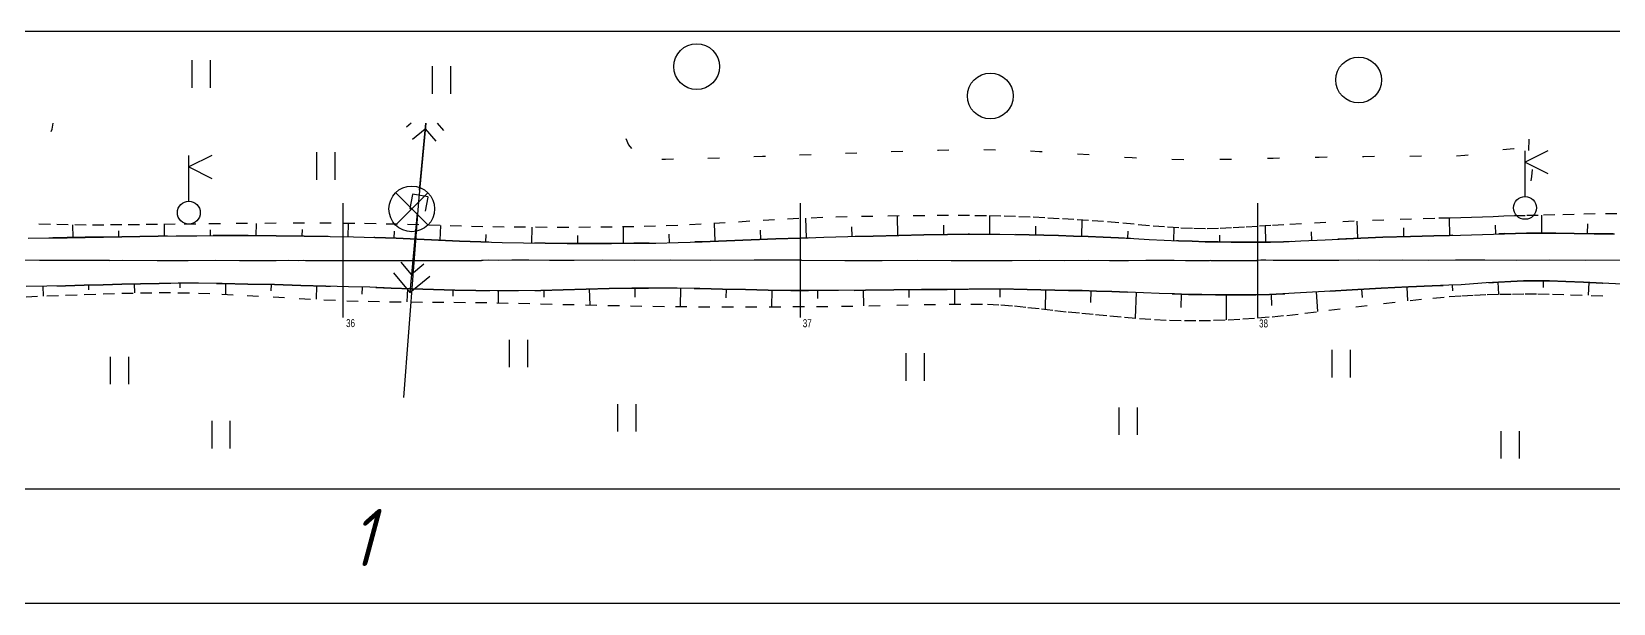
# Model space of a CAD drawing. Extents: x 2172 to 5772, y -842 to -248.
# Drawn here: x 2973.6 to 3042.8, y -637.5 to -612.5 of the extents above; entities that cross this region are included whole.
import ezdxf

# ---------------------------------------------------------------- set-up
doc = ezdxf.new("R2010")
doc.units = 0
doc.header["$MEASUREMENT"] = 0
for name, pattern in [('CONTI', [0]), ('STROT', [1.7, 0.5, -1.2]), ('TP0', [0])]:
    doc.linetypes.add(name, pattern=pattern)
doc.layers.get('0').update_dxf_attribs({"linetype": 'CONTINUOUS'})
for name, color, linetype in [('DEFAULT', 7, 'CONTI'), ('OTKOSDEFAULT', 32, 'CONTI'), ('SIT_LDEFAULT', 7, 'CONTI'), ('USLZNDEFAULT', 7, 'CONTI')]:
    doc.layers.add(name, color=color, linetype=linetype)
doc.styles.add('SHRFT', font='TXT', dxfattribs={"width": 8.75})
doc.styles.add('ГОСТ', font='gost.TTF', dxfattribs={"oblique": 15, "height": 1})

# ---------------------------------------------------------------- blocks, each defined once
blk = doc.blocks.new('BL_4017')
at = {"color": 0}
for p, q in [((0, 2.5), (0, 12.5)), ((5, 12.5), (0, 10)), ((0, 10), (5, 7.5))]:
    blk.add_line(p, q, dxfattribs=at)
blk.add_circle((0, 0), 2.5, dxfattribs=at)
blk = doc.blocks.new('BL_7')
at = {"color": 0}
for p, q in [((-3.5, 3.5), (3.5, -3.5)), ((-3.5, -3.5), (3.5, 3.5))]:
    blk.add_line(p, q, dxfattribs=at)
blk.add_circle((0, 0), 5, dxfattribs=at)
blk = doc.blocks.new('BL_2011')
at = {"color": 0}
for p, q in [((0, 0), (0, 6)), ((4, 0), (4, 6))]:
    blk.add_line(p, q, dxfattribs=at)
blk = doc.blocks.new('BL_2004')
at = {"color": 0}
blk.add_circle((0, 0), 5, dxfattribs=at)

msp = doc.modelspace()

# ---------------------------------------------------------------- linework, layer by layer
at = {"linetype": 'TP0'}
for p, q in [((3107.228, -612.478), (2267.228, -612.478)), ((3107.228, -632.478), (2267.228, -632.478))]:
    msp.add_line(p, q, dxfattribs=at)
at = {"layer": 'DEFAULT', "color": 12, "linetype": 'CONTI'}
for p, q in [((2987.229, -624.978), (2987.227, -619.978)), ((3007.228, -624.977), (3007.228, -619.979)), ((3027.228, -624.979), (3027.228, -619.978)), ((2977.005, -622.478), (2977.574, -622.477)), ((2985.573, -622.478), (2987.498, -622.478)), ((2987.498, -622.478), (2989.422, -622.478)), ((2989.422, -622.478), (2991.346, -622.478)), ((2991.346, -622.478), (2993.271, -622.478)), ((3007.27, -622.477), (3009.166, -622.478)), ((3025.166, -622.478), (3025.67, -622.478)), ((3025.67, -622.478), (3026.175, -622.478)), ((3026.175, -622.478), (3026.68, -622.478)), ((3026.68, -622.478), (3027.185, -622.478))]:
    msp.add_line(p, q, dxfattribs=at)
for points in [[(2973.944, -622.478, 0), (2973.085, -622.477, 0)], [(2974.883, -622.478, 0), (2973.944, -622.478, 0)], [(2975.902, -622.479, 0), (2974.883, -622.478, 0)], [(2977.005, -622.478, 0), (2975.902, -622.479, 0)], [(2977.574, -622.477, 0), (2979.094, -622.479, 0)], [(2979.094, -622.479, 0), (2980.453, -622.478, 0)], [(2980.453, -622.478, 0), (2981.654, -622.477, 0)], [(2981.654, -622.477, 0), (2982.693, -622.478, 0)], [(2982.693, -622.478, 0), (2983.573, -622.478, 0)], [(2983.573, -622.478, 0), (2984.294, -622.478, 0)], [(2984.294, -622.478, 0), (2984.853, -622.477, 0)], [(2984.853, -622.477, 0), (2985.253, -622.479, 0)], [(2985.253, -622.479, 0), (2985.494, -622.477, 0)], [(2985.494, -622.477, 0), (2985.574, -622.478, 0)], [(2993.353, -622.478, 0), (2993.272, -622.478, 0)], [(2993.602, -622.477, 0), (2993.353, -622.478, 0)], [(2994.017, -622.478, 0), (2993.602, -622.477, 0)], [(2994.596, -622.477, 0), (2994.017, -622.478, 0)], [(2995.342, -622.477, 0), (2994.596, -622.477, 0)], [(2996.253, -622.479, 0), (2995.342, -622.477, 0)], [(2997.331, -622.478, 0), (2996.253, -622.479, 0)], [(2998.572, -622.477, 0), (2997.331, -622.478, 0)], [(2999.982, -622.478, 0), (2998.572, -622.477, 0)], [(3001.555, -622.477, 0), (2999.982, -622.478, 0)], [(3003.294, -622.478, 0), (3001.555, -622.477, 0)], [(3005.199, -622.477, 0), (3003.294, -622.478, 0)], [(3007.27, -622.477, 0), (3005.199, -622.477, 0)], [(3009.166, -622.478, 0), (3010.805, -622.478, 0)], [(3010.805, -622.478, 0), (3012.357, -622.477, 0)], [(3012.357, -622.477, 0), (3013.82, -622.478, 0)], [(3013.82, -622.478, 0), (3015.193, -622.479, 0)], [(3015.193, -622.479, 0), (3016.479, -622.478, 0)], [(3016.479, -622.478, 0), (3017.676, -622.477, 0)], [(3017.676, -622.477, 0), (3018.784, -622.478, 0)], [(3018.784, -622.478, 0), (3019.802, -622.477, 0)], [(3019.802, -622.477, 0), (3020.734, -622.478, 0)], [(3020.734, -622.478, 0), (3021.576, -622.478, 0)], [(3021.576, -622.478, 0), (3022.329, -622.477, 0)], [(3022.329, -622.477, 0), (3022.994, -622.477, 0)], [(3022.994, -622.477, 0), (3023.571, -622.477, 0)], [(3023.571, -622.477, 0), (3024.059, -622.478, 0)], [(3024.059, -622.478, 0), (3024.456, -622.479, 0)], [(3024.456, -622.479, 0), (3024.767, -622.478, 0)], [(3024.767, -622.478, 0), (3024.988, -622.479, 0)], [(3024.988, -622.479, 0), (3025.121, -622.478, 0)], [(3025.121, -622.478, 0), (3025.166, -622.477, 0)], [(3027.23, -622.478, 0), (3027.184, -622.478, 0)], [(3027.362, -622.477, 0), (3027.23, -622.478, 0)], [(3027.585, -622.477, 0), (3027.362, -622.477, 0)], [(3027.894, -622.478, 0), (3027.585, -622.477, 0)], [(3028.293, -622.479, 0), (3027.894, -622.478, 0)], [(3028.78, -622.478, 0), (3028.293, -622.479, 0)], [(3029.357, -622.479, 0), (3028.78, -622.478, 0)], [(3030.022, -622.478, 0), (3029.357, -622.479, 0)], [(3030.775, -622.479, 0), (3030.022, -622.478, 0)], [(3031.616, -622.477, 0), (3030.775, -622.479, 0)], [(3032.548, -622.478, 0), (3031.616, -622.477, 0)], [(3033.567, -622.477, 0), (3032.548, -622.478, 0)], [(3034.676, -622.479, 0), (3033.567, -622.477, 0)], [(3035.873, -622.477, 0), (3034.676, -622.479, 0)], [(3037.158, -622.477, 0), (3035.873, -622.477, 0)], [(3038.532, -622.478, 0), (3037.158, -622.477, 0)], [(3039.994, -622.477, 0), (3038.532, -622.478, 0)], [(3041.545, -622.478, 0), (3039.994, -622.477, 0)], [(3043.186, -622.477, 0), (3041.545, -622.478, 0)]]:
    msp.add_polyline3d(points, dxfattribs=at)
at = {"layer": 'OTKOSDEFAULT', "color": 32, "linetype": 'STROT'}
for p, q in [((3040.221, -620.493, 42.588), (3039.492, -620.512, 42.598)), ((3041.066, -620.471, 42.576), (3040.221, -620.493, 42.588)), ((3041.984, -620.451, 42.564), (3041.066, -620.471, 42.576)), ((3042.933, -620.438, 42.551), (3041.984, -620.451, 42.564)), ((2974.423, -620.91, 43.287), (2973.522, -620.88, 43.278)), ((2975.204, -620.926, 43.276), (2974.423, -620.91, 43.287)), ((2975.984, -620.933, 43.265), (2975.204, -620.926, 43.276)), ((2976.765, -620.933, 43.255), (2975.984, -620.933, 43.265)), ((2977.544, -620.929, 43.244), (2976.765, -620.933, 43.255)), ((2978.323, -620.921, 43.233), (2977.544, -620.929, 43.244)), ((2979.104, -620.912, 43.223), (2978.323, -620.921, 43.233)), ((2979.883, -620.903, 43.212), (2979.104, -620.912, 43.223)), ((2980.776, -620.894, 43.208), (2979.883, -620.903, 43.212)), ((2981.854, -620.881, 43.202), (2980.776, -620.894, 43.208)), ((2983.047, -620.867, 43.197), (2981.854, -620.881, 43.202)), ((2984.298, -620.857, 43.19), (2983.047, -620.867, 43.197)), ((2985.54, -620.855, 43.184), (2984.298, -620.857, 43.19)), ((2986.707, -620.858, 43.179), (2985.54, -620.855, 43.184)), ((2987.732, -620.865, 43.174), (2986.707, -620.858, 43.179)), ((2988.665, -620.88, 43.163), (2987.732, -620.865, 43.174)), ((2989.6, -620.903, 43.152), (2988.665, -620.88, 43.163)), ((2990.533, -620.929, 43.141), (2989.6, -620.903, 43.152)), ((2991.467, -620.958, 43.131), (2990.533, -620.929, 43.141)), ((2992.4, -620.985, 43.12), (2991.467, -620.958, 43.131)), ((2993.334, -621.007, 43.109), (2992.4, -620.985, 43.12)), ((2994.266, -621.023, 43.098), (2993.334, -621.007, 43.109)), ((2995.203, -621.031, 43.076), (2994.266, -621.023, 43.098)), ((2996.144, -621.037, 43.053), (2995.203, -621.031, 43.076)), ((2997.091, -621.038, 43.03), (2996.144, -621.037, 43.053)), ((2998.039, -621.034, 43.007), (2997.091, -621.038, 43.03)), ((2998.989, -621.025, 42.984), (2998.039, -621.034, 43.007)), ((2999.938, -621.009, 42.961), (2998.989, -621.025, 42.984)), ((3000.883, -620.988, 42.938), (2999.938, -621.009, 42.961)), ((3001.857, -620.951, 42.935), (3000.883, -620.988, 42.938)), ((3002.879, -620.9, 42.932), (3001.857, -620.951, 42.935)), ((3003.936, -620.838, 42.929), (3002.879, -620.9, 42.932)), ((3005.014, -620.771, 42.925), (3003.936, -620.838, 42.929)), ((3006.094, -620.709, 42.922), (3005.014, -620.771, 42.925)), ((3007.16, -620.653, 42.918), (3006.094, -620.709, 42.922)), ((3008.198, -620.611, 42.915), (3007.16, -620.653, 42.918)), ((3009.265, -620.58, 42.904), (3008.198, -620.611, 42.915)), ((3010.395, -620.557, 42.892), (3009.265, -620.58, 42.904)), ((3011.543, -620.539, 42.88), (3010.395, -620.557, 42.892)), ((3012.661, -620.527, 42.868), (3011.543, -620.539, 42.88)), ((3013.702, -620.522, 42.857), (3012.661, -620.527, 42.868)), ((3014.617, -620.523, 42.847), (3013.702, -620.522, 42.857)), ((3015.357, -620.53, 42.84), (3014.617, -620.523, 42.847)), ((3015.994, -620.541, 42.832), (3015.357, -620.53, 42.84)), ((3016.632, -620.563, 42.824), (3015.994, -620.541, 42.832)), ((3017.27, -620.59, 42.816), (3016.632, -620.563, 42.824)), ((3017.908, -620.623, 42.809), (3017.27, -620.59, 42.816)), ((3018.547, -620.66, 42.801), (3017.908, -620.623, 42.809)), ((3019.185, -620.697, 42.793), (3018.547, -620.66, 42.801)), ((3019.825, -620.736, 42.786), (3019.185, -620.697, 42.793)), ((3020.476, -620.782, 42.786), (3019.825, -620.736, 42.786)), ((3021.145, -620.839, 42.787), (3020.476, -620.782, 42.786)), ((3021.82, -620.903, 42.787), (3021.145, -620.839, 42.787)), ((3022.49, -620.965, 42.788), (3021.82, -620.903, 42.787)), ((3023.145, -621.02, 42.789), (3022.49, -620.965, 42.788)), ((3023.772, -621.064, 42.789), (3023.145, -621.02, 42.789)), ((3024.364, -621.09, 42.79), (3023.772, -621.064, 42.789)), ((3024.935, -621.095, 42.781), (3024.364, -621.09, 42.79)), ((3025.505, -621.083, 42.772), (3024.935, -621.095, 42.781)), ((3026.078, -621.061, 42.762), (3025.505, -621.083, 42.772)), ((3026.652, -621.03, 42.753), (3026.078, -621.061, 42.762)), ((3027.224, -620.994, 42.744), (3026.652, -621.03, 42.753)), ((3027.797, -620.96, 42.735), (3027.224, -620.994, 42.744)), ((3028.369, -620.927, 42.726), (3027.797, -620.96, 42.735)), ((3029.134, -620.884, 42.722), (3028.369, -620.927, 42.726)), ((3030.203, -620.826, 42.717), (3029.134, -620.884, 42.722)), ((3031.447, -620.768, 42.71), (3030.203, -620.826, 42.717)), ((3032.738, -620.715, 42.704), (3031.447, -620.768, 42.71)), ((3033.953, -620.673, 42.697), (3032.738, -620.715, 42.704)), ((3034.962, -620.645, 42.692), (3033.953, -620.673, 42.697)), ((3035.64, -620.628, 42.689), (3034.962, -620.645, 42.692)), ((3036.11, -620.616, 42.677), (3035.64, -620.628, 42.689)), ((3036.579, -620.6, 42.665), (3036.11, -620.616, 42.677)), ((3037.049, -620.584, 42.653), (3036.579, -620.6, 42.665)), ((3037.519, -620.569, 42.641), (3037.049, -620.584, 42.653)), ((3037.989, -620.552, 42.629), (3037.519, -620.569, 42.641)), ((3038.459, -620.538, 42.617), (3037.989, -620.552, 42.629)), ((3038.927, -620.526, 42.605), (3038.459, -620.538, 42.617)), ((3039.492, -620.512, 42.598), (3038.927, -620.526, 42.605)), ((2975.904, -623.975, 43.253), (2976.723, -623.946, 43.243)), ((2976.723, -623.946, 43.243), (2977.543, -623.92, 43.234)), ((2977.543, -623.92, 43.234), (2978.362, -623.901, 43.224)), ((2978.362, -623.901, 43.224), (2979.181, -623.89, 43.215)), ((2979.181, -623.89, 43.215), (2979.999, -623.892, 43.205)), ((2979.999, -623.892, 43.205), (2980.896, -623.913, 43.2)), ((2980.896, -623.913, 43.2), (2981.916, -623.955, 43.193)), ((2981.916, -623.955, 43.193), (2983.021, -624.012, 43.186)), ((3037.256, -623.977, 42.69), (3037.808, -623.961, 42.686)), ((3037.808, -623.961, 42.686), (3038.362, -623.951, 42.683)), ((3038.362, -623.951, 42.683), (3038.915, -623.947, 42.68)), ((3038.915, -623.947, 42.68), (3039.468, -623.949, 42.677)), ((3039.468, -623.949, 42.677), (3040.112, -623.959, 42.658)), ((3040.112, -623.959, 42.658), (3040.908, -623.98, 42.635)), ((2973.365, -624.072, 43.28), (2974.272, -624.034, 43.271)), ((2974.272, -624.034, 43.271), (2975.087, -624.004, 43.262)), ((2975.087, -624.004, 43.262), (2975.904, -623.975, 43.253)), ((2983.021, -624.012, 43.186), (2984.163, -624.076, 43.179)), ((2984.163, -624.076, 43.179), (2985.298, -624.142, 43.172)), ((2985.298, -624.142, 43.172), (2986.386, -624.201, 43.165)), ((2986.386, -624.201, 43.165), (2987.383, -624.243, 43.159)), ((2987.383, -624.243, 43.159), (2988.321, -624.269, 43.141)), ((2988.321, -624.269, 43.141), (2989.258, -624.286, 43.124)), ((2989.258, -624.286, 43.124), (2990.196, -624.296, 43.106)), ((2990.196, -624.296, 43.106), (2991.135, -624.304, 43.088)), ((2991.135, -624.304, 43.088), (2992.072, -624.312, 43.071)), ((2992.072, -624.312, 43.071), (2993.011, -624.321, 43.053)), ((2993.011, -624.321, 43.053), (2993.948, -624.336, 43.035)), ((2993.948, -624.336, 43.035), (2994.896, -624.355, 43.026)), ((2994.896, -624.355, 43.026), (2995.86, -624.379, 43.017)), ((2995.86, -624.379, 43.017), (2996.836, -624.402, 43.007)), ((2996.836, -624.402, 43.007), (2997.818, -624.426, 42.997)), ((2997.818, -624.426, 42.997), (2998.805, -624.449, 42.988)), ((2998.805, -624.449, 42.988), (2999.792, -624.47, 42.978)), ((2999.792, -624.47, 42.978), (3000.772, -624.487, 42.968)), ((3000.772, -624.487, 42.968), (3001.76, -624.499, 42.951)), ((3001.76, -624.499, 42.951), (3002.768, -624.506, 42.933)), ((3002.768, -624.506, 42.933), (3003.791, -624.508, 42.914)), ((3003.791, -624.508, 42.914), (3004.824, -624.509, 42.896)), ((3004.824, -624.509, 42.896), (3005.86, -624.508, 42.877)), ((3005.86, -624.508, 42.877), (3006.895, -624.503, 42.859)), ((3006.895, -624.503, 42.859), (3007.924, -624.498, 42.841)), ((3007.924, -624.498, 42.841), (3009.018, -624.485, 42.828)), ((3009.018, -624.485, 42.828), (3010.212, -624.462, 42.815)), ((3010.212, -624.462, 42.815), (3011.437, -624.437, 42.801)), ((3011.437, -624.437, 42.801), (3012.633, -624.414, 42.787)), ((3012.633, -624.414, 42.787), (3013.734, -624.396, 42.775)), ((3013.734, -624.396, 42.775), (3014.68, -624.39, 42.764)), ((3014.68, -624.39, 42.764), (3015.403, -624.399, 42.756)), ((3015.403, -624.399, 42.756), (3015.995, -624.428, 42.747)), ((3015.995, -624.428, 42.747), (3016.585, -624.473, 42.738)), ((3016.585, -624.473, 42.738), (3017.175, -624.534, 42.73)), ((3017.175, -624.534, 42.73), (3017.764, -624.601, 42.721)), ((3017.764, -624.601, 42.721), (3018.352, -624.671, 42.712)), ((3030.328, -624.66, 42.689), (3031.51, -624.511, 42.691)), ((3031.51, -624.511, 42.691), (3032.731, -624.364, 42.694)), ((3032.731, -624.364, 42.694), (3033.889, -624.233, 42.696)), ((3033.889, -624.233, 42.696), (3034.882, -624.13, 42.698)), ((3034.882, -624.13, 42.698), (3035.603, -624.066, 42.699)), ((3035.603, -624.066, 42.699), (3036.152, -624.029, 42.696)), ((3036.152, -624.029, 42.696), (3036.704, -624, 42.693)), ((3036.704, -624, 42.693), (3037.256, -623.977, 42.69)), ((3040.908, -623.98, 42.635), (3041.811, -624.009, 42.609)), ((3041.811, -624.009, 42.609), (3042.783, -624.041, 42.581)), ((3018.352, -624.671, 42.712), (3018.937, -624.735, 42.703)), ((3018.937, -624.735, 42.703), (3019.525, -624.789, 42.694)), ((3019.525, -624.789, 42.694), (3020.127, -624.84, 42.695)), ((3020.127, -624.84, 42.695), (3020.755, -624.899, 42.695)), ((3020.755, -624.899, 42.695), (3021.401, -624.958, 42.696)), ((3021.401, -624.958, 42.696), (3022.056, -625.015, 42.696)), ((3022.056, -625.015, 42.696), (3022.715, -625.063, 42.697)), ((3022.715, -625.063, 42.697), (3023.372, -625.099, 42.697)), ((3023.372, -625.099, 42.697), (3024.017, -625.115, 42.697)), ((3024.017, -625.115, 42.697), (3024.656, -625.115, 42.696)), ((3024.656, -625.115, 42.696), (3025.296, -625.101, 42.694)), ((3025.296, -625.101, 42.694), (3025.937, -625.076, 42.692)), ((3025.937, -625.076, 42.692), (3026.578, -625.041, 42.69)), ((3026.578, -625.041, 42.69), (3027.22, -624.996, 42.688)), ((3027.22, -624.996, 42.688), (3027.86, -624.943, 42.687)), ((3027.86, -624.943, 42.687), (3028.499, -624.883, 42.685)), ((3028.499, -624.883, 42.685), (3029.291, -624.792, 42.686)), ((3029.291, -624.792, 42.686), (3030.328, -624.66, 42.689))]:
    msp.add_line(p, q, dxfattribs=at)
at = {"layer": 'OTKOSDEFAULT', "color": 32}
for p, q in [((2975.415, -621.484), (2975.408, -620.927)), ((2977.414, -621.447), (2977.41, -621.189)), ((2979.416, -621.414), (2979.409, -620.908)), ((2981.42, -621.401), (2981.419, -621.144)), ((2983.427, -621.399), (2983.429, -620.864)), ((2985.437, -621.413), (2985.441, -621.134)), ((2987.447, -621.447), (2987.46, -620.863)), ((2991.465, -621.601), (2991.495, -620.958)), ((2995.478, -621.723), (2995.488, -621.032)), ((2999.487, -621.735), (2999.482, -621.016)), ((3003.493, -621.647), (3003.466, -620.865)), ((3005.493, -621.57), (3005.477, -621.16)), ((3007.491, -621.496), (3007.463, -620.641)), ((3009.489, -621.438), (3009.478, -621.007)), ((3011.491, -621.388), (3011.471, -620.539)), ((3013.496, -621.349), (3013.49, -620.937)), ((3015.504, -621.331), (3015.506, -620.533)), ((3017.514, -621.363), (3017.525, -620.984)), ((3019.525, -621.43), (3019.55, -620.72)), ((3021.538, -621.514), (3021.555, -621.197)), ((3023.551, -621.616), (3023.575, -621.05)), ((3027.582, -621.682), (3027.57, -620.973)), ((3031.608, -621.513), (3031.578, -620.762)), ((3033.619, -621.439), (3033.607, -621.061)), ((3035.631, -621.385), (3035.613, -620.627)), ((3037.637, -621.324), (3037.626, -620.945)), ((3039.646, -621.296), (3039.648, -620.508)), ((3041.65, -621.31), (3041.654, -620.886)), ((2973.451, -621.514, 43.414), (2974.355, -621.499, 43.412)), ((2974.355, -621.499, 43.412), (2975.152, -621.487, 43.403)), ((2975.152, -621.487, 43.403), (2975.949, -621.475, 43.394)), ((2975.949, -621.475, 43.394), (2976.745, -621.461, 43.385)), ((2976.745, -621.461, 43.385), (2977.54, -621.444, 43.376)), ((2977.54, -621.444, 43.376), (2978.335, -621.431, 43.367)), ((2978.335, -621.431, 43.367), (2979.13, -621.419, 43.358)), ((2979.13, -621.419, 43.358), (2979.927, -621.408, 43.349)), ((2979.927, -621.408, 43.349), (2980.827, -621.403, 43.332)), ((2980.827, -621.403, 43.332), (2981.896, -621.399, 43.312)), ((2981.896, -621.399, 43.312), (2983.074, -621.398, 43.289)), ((2983.074, -621.398, 43.289), (2984.3, -621.401, 43.265)), ((2984.3, -621.401, 43.265), (2985.518, -621.414, 43.242)), ((2985.518, -621.414, 43.242), (2986.663, -621.433, 43.22)), ((2986.663, -621.433, 43.22), (2987.678, -621.452, 43.201)), ((2987.678, -621.452, 43.201), (2988.607, -621.478, 43.192)), ((2988.607, -621.478, 43.192), (2989.537, -621.514, 43.184)), ((2989.456, -621.511), (2989.469, -621.205)), ((2989.537, -621.514, 43.184), (2990.465, -621.556, 43.175)), ((2990.465, -621.556, 43.175), (2991.393, -621.599, 43.167)), ((2991.393, -621.599, 43.167), (2992.32, -621.639, 43.158)), ((2992.32, -621.639, 43.158), (2993.249, -621.675, 43.15)), ((2993.249, -621.675, 43.15), (2994.176, -621.701, 43.141)), ((2993.472, -621.681), (2993.483, -621.346)), ((2994.176, -621.701, 43.141), (2995.112, -621.719, 43.136)), ((2995.112, -621.719, 43.136), (2996.063, -621.731, 43.131)), ((2996.063, -621.731, 43.131), (2997.025, -621.739, 43.126)), ((2997.025, -621.739, 43.126), (2997.993, -621.74, 43.121)), ((2997.483, -621.738), (2997.483, -621.389)), ((2997.993, -621.74, 43.121), (2998.965, -621.739, 43.116)), ((2998.965, -621.739, 43.116), (2999.934, -621.731, 43.112)), ((2999.934, -621.731, 43.112), (3000.896, -621.721, 43.107)), ((3000.896, -621.721, 43.107), (3001.884, -621.7, 43.1)), ((3001.491, -621.709), (3001.482, -621.338)), ((3001.884, -621.7, 43.1), (3002.92, -621.668, 43.094)), ((3002.92, -621.668, 43.094), (3003.988, -621.63, 43.087)), ((3003.988, -621.63, 43.087), (3005.071, -621.587, 43.08)), ((3005.071, -621.587, 43.08), (3006.153, -621.544, 43.073)), ((3006.153, -621.544, 43.073), (3007.215, -621.504, 43.066)), ((3007.215, -621.504, 43.066), (3008.243, -621.472, 43.06)), ((3008.243, -621.472, 43.06), (3009.294, -621.443, 43.035)), ((3009.294, -621.443, 43.035), (3010.405, -621.415, 43.009)), ((3010.405, -621.415, 43.009), (3011.531, -621.387, 42.983)), ((3011.531, -621.387, 42.983), (3012.628, -621.365, 42.958)), ((3012.628, -621.365, 42.958), (3013.651, -621.346, 42.934)), ((3013.651, -621.346, 42.934), (3014.557, -621.336, 42.913)), ((3014.557, -621.336, 42.913), (3015.297, -621.331, 42.896)), ((3015.297, -621.331, 42.896), (3015.94, -621.334, 42.885)), ((3015.94, -621.334, 42.885), (3016.585, -621.342, 42.875)), ((3016.585, -621.342, 42.875), (3017.229, -621.357, 42.864)), ((3017.229, -621.357, 42.864), (3017.874, -621.375, 42.854)), ((3017.874, -621.375, 42.854), (3018.517, -621.395, 42.843)), ((3018.517, -621.395, 42.843), (3019.163, -621.418, 42.833)), ((3019.163, -621.418, 42.833), (3019.807, -621.439, 42.823)), ((3019.807, -621.439, 42.823), (3020.464, -621.464, 42.816)), ((3020.464, -621.464, 42.816), (3021.134, -621.495, 42.809)), ((3021.134, -621.495, 42.809), (3021.811, -621.528, 42.802)), ((3021.811, -621.528, 42.802), (3022.481, -621.564, 42.795)), ((3022.481, -621.564, 42.795), (3023.137, -621.598, 42.788)), ((3023.137, -621.598, 42.788), (3023.765, -621.626, 42.781)), ((3023.765, -621.626, 42.781), (3024.355, -621.647, 42.775)), ((3024.355, -621.647, 42.775), (3024.924, -621.662, 42.772)), ((3024.924, -621.662, 42.772), (3025.494, -621.675, 42.77)), ((3025.494, -621.675, 42.77), (3026.065, -621.684, 42.767)), ((3025.567, -621.676), (3025.572, -621.379)), ((3026.065, -621.684, 42.767), (3026.635, -621.689, 42.764)), ((3026.635, -621.689, 42.764), (3027.205, -621.687, 42.762)), ((3027.205, -621.687, 42.762), (3027.775, -621.68, 42.759)), ((3027.775, -621.68, 42.759), (3028.345, -621.665, 42.756)), ((3028.345, -621.665, 42.756), (3029.105, -621.632, 42.752)), ((3029.105, -621.632, 42.752), (3030.168, -621.579, 42.747)), ((3029.597, -621.606), (3029.579, -621.234)), ((3030.168, -621.579, 42.747), (3031.407, -621.521, 42.74)), ((3031.407, -621.521, 42.74), (3032.696, -621.472, 42.734)), ((3032.696, -621.472, 42.734), (3033.909, -621.431, 42.727)), ((3033.909, -621.431, 42.727), (3034.924, -621.402, 42.722)), ((3034.924, -621.402, 42.722), (3035.611, -621.386, 42.718)), ((3035.611, -621.386, 42.718), (3036.093, -621.375, 42.717)), ((3036.093, -621.375, 42.717), (3036.576, -621.359, 42.715)), ((3036.576, -621.359, 42.715), (3037.058, -621.343, 42.713)), ((3037.058, -621.343, 42.713), (3037.54, -621.327, 42.711)), ((3037.54, -621.327, 42.711), (3038.021, -621.312, 42.709)), ((3038.021, -621.312, 42.709), (3038.503, -621.303, 42.708)), ((3038.503, -621.303, 42.708), (3038.985, -621.297, 42.706)), ((3038.985, -621.297, 42.706), (3039.549, -621.296, 42.701)), ((3039.549, -621.296, 42.701), (3040.255, -621.297, 42.695)), ((3040.255, -621.297, 42.695), (3041.061, -621.304, 42.688)), ((3041.061, -621.304, 42.688), (3041.932, -621.313, 42.68)), ((3041.932, -621.313, 42.68), (3042.827, -621.323, 42.672)), ((2974.269, -623.606, 43.412), (2973.356, -623.626, 43.408)), ((2974.092, -623.61), (2974.103, -624.041)), ((2975.087, -623.587, 43.406), (2974.269, -623.606, 43.412)), ((2975.904, -623.567, 43.401), (2975.087, -623.587, 43.406)), ((2976.724, -623.543, 43.395), (2975.904, -623.567, 43.401)), ((2976.087, -623.562), (2976.093, -623.765)), ((2977.545, -623.52, 43.39), (2976.724, -623.543, 43.395)), ((2978.364, -623.501, 43.385), (2977.545, -623.52, 43.39)), ((2978.086, -623.508), (2978.095, -623.906)), ((2979.184, -623.486, 43.379), (2978.364, -623.501, 43.385)), ((2980.004, -623.478, 43.374), (2979.184, -623.486, 43.379)), ((2980.905, -623.48, 43.359), (2980.004, -623.478, 43.374)), ((2980.087, -623.478), (2980.088, -623.686)), ((2981.94, -623.493, 43.341), (2980.905, -623.48, 43.359)), ((2983.061, -623.514, 43.322), (2981.94, -623.493, 43.341)), ((2982.082, -623.495), (2982.074, -623.964)), ((2984.222, -623.541, 43.303), (2983.061, -623.514, 43.322)), ((2984.075, -623.537), (2984.069, -623.805)), ((2985.372, -623.572, 43.283), (2984.222, -623.541, 43.303)), ((2986.467, -623.604, 43.265), (2985.372, -623.572, 43.283)), ((2986.063, -623.591), (2986.047, -624.182)), ((2987.463, -623.632, 43.248), (2986.467, -623.604, 43.265)), ((2988.391, -623.658, 43.24), (2987.463, -623.632, 43.248)), ((2988.051, -623.649), (2988.042, -623.956)), ((2989.318, -623.689, 43.232), (2988.391, -623.658, 43.24)), ((2990.248, -623.721, 43.223), (2989.318, -623.689, 43.232)), ((2990.037, -623.713), (2990.016, -624.294)), ((2991.176, -623.753, 43.215), (2990.248, -623.721, 43.223)), ((2992.103, -623.78, 43.207), (2991.176, -623.753, 43.215)), ((2992.025, -623.777), (2992.018, -624.045)), ((2993.03, -623.801, 43.198), (2992.103, -623.78, 43.207)), ((2993.959, -623.812, 43.19), (2993.03, -623.801, 43.198)), ((2994.901, -623.81, 43.184), (2993.959, -623.812, 43.19)), ((2994.01, -623.811), (2994.008, -624.337)), ((2995.867, -623.792, 43.179), (2994.901, -623.81, 43.184)), ((2996.852, -623.767, 43.173), (2995.867, -623.792, 43.179)), ((2996, -623.788), (2996.007, -624.086)), ((2997.85, -623.741, 43.166), (2996.852, -623.767, 43.173)), ((2998.853, -623.716, 43.16), (2997.85, -623.741, 43.166)), ((2997.99, -623.736), (2998.007, -624.431)), ((2999.854, -623.697, 43.154), (2998.853, -623.716, 43.16)), ((3000.846, -623.691, 43.148), (2999.854, -623.697, 43.154)), ((2999.982, -623.697), (2999.986, -624.086)), ((3001.833, -623.699, 43.122), (3000.846, -623.691, 43.148)), ((3002.825, -623.715, 43.096), (3001.833, -623.699, 43.122)), ((3001.976, -623.701), (3001.966, -624.502)), ((3003.82, -623.735, 43.069), (3002.825, -623.715, 43.096)), ((3004.816, -623.756, 43.043), (3003.82, -623.735, 43.069)), ((3003.97, -623.738), (3003.963, -624.124)), ((3005.813, -623.777, 43.016), (3004.816, -623.756, 43.043)), ((3006.809, -623.794, 42.99), (3005.813, -623.777, 43.016)), ((3005.969, -623.78), (3005.956, -624.508)), ((3007.806, -623.801, 42.964), (3006.809, -623.794, 42.99)), ((3008.882, -623.798, 42.946), (3007.806, -623.801, 42.964)), ((3007.968, -623.801), (3007.967, -624.15)), ((3010.071, -623.789, 42.927), (3008.882, -623.798, 42.946)), ((3009.968, -623.789), (3009.976, -624.467)), ((3011.305, -623.774, 42.907), (3010.071, -623.789, 42.927)), ((3012.516, -623.759, 42.888), (3011.305, -623.774, 42.907)), ((3011.965, -623.766), (3011.969, -624.096)), ((3013.636, -623.747, 42.87), (3012.516, -623.759, 42.888)), ((3014.599, -623.739, 42.854), (3013.636, -623.747, 42.87)), ((3013.961, -623.743), (3013.965, -624.394)), ((3015.337, -623.737, 42.842), (3014.599, -623.739, 42.854)), ((3015.94, -623.74, 42.841), (3015.337, -623.737, 42.842)), ((3016.542, -623.746, 42.839), (3015.94, -623.74, 42.841)), ((3015.952, -623.74), (3015.949, -624.084)), ((3017.144, -623.755, 42.838), (3016.542, -623.746, 42.839)), ((3017.745, -623.766, 42.837), (3017.144, -623.755, 42.838)), ((3018.346, -623.778, 42.836), (3017.745, -623.766, 42.837)), ((3017.939, -623.771), (3017.923, -624.621)), ((3018.947, -623.79, 42.834), (3018.346, -623.778, 42.836)), ((3019.548, -623.803, 42.833), (3018.947, -623.79, 42.834)), ((3020.174, -623.819, 42.832), (3019.548, -623.803, 42.833)), ((3019.923, -623.813), (3019.909, -624.318)), ((3020.842, -623.843, 42.83), (3020.174, -623.819, 42.832)), ((3021.532, -623.871, 42.829), (3020.842, -623.843, 42.83)), ((3022.23, -623.899, 42.828), (3021.532, -623.871, 42.829)), ((3021.902, -623.885), (3021.859, -624.998)), ((3022.916, -623.927, 42.826), (3022.23, -623.899, 42.828)), ((3023.577, -623.948, 42.825), (3022.916, -623.927, 42.826)), ((3024.194, -623.965, 42.824), (3023.577, -623.948, 42.825)), ((3023.876, -623.956), (3023.862, -624.534)), ((3024.784, -623.975, 42.818), (3024.194, -623.965, 42.824)), ((3028.325, -623.945, 42.782), (3027.734, -623.967, 42.788)), ((3027.817, -623.965), (3027.832, -624.455)), ((3029.091, -623.902, 42.773), (3028.325, -623.945, 42.782)), ((3030.138, -623.837, 42.761), (3029.091, -623.902, 42.773)), ((3029.786, -623.859), (3029.836, -624.722)), ((3031.354, -623.767, 42.747), (3030.138, -623.837, 42.761)), ((3032.62, -623.699, 42.732), (3031.354, -623.767, 42.747)), ((3031.765, -623.743), (3031.785, -624.109)), ((3033.823, -623.643, 42.718), (3032.62, -623.699, 42.732)), ((3033.747, -623.647), (3033.773, -624.245)), ((3034.849, -623.598, 42.707), (3033.823, -623.643, 42.718)), ((3035.578, -623.571, 42.698), (3034.849, -623.598, 42.707)), ((3036.121, -623.543, 42.697), (3035.578, -623.571, 42.698)), ((3035.731, -623.562), (3035.744, -623.81)), ((3036.665, -623.508, 42.695), (3036.121, -623.543, 42.697)), ((3037.209, -623.469, 42.693), (3036.665, -623.508, 42.695)), ((3037.752, -623.433, 42.692), (3037.209, -623.469, 42.693)), ((3037.718, -623.435), (3037.753, -623.963)), ((3038.297, -623.399, 42.69), (3037.752, -623.433, 42.692)), ((3038.842, -623.377, 42.688), (3038.297, -623.399, 42.69)), ((3039.386, -623.368, 42.687), (3038.842, -623.377, 42.688)), ((3039.99, -623.379, 42.669), (3039.386, -623.368, 42.687)), ((3039.71, -623.373), (3039.705, -623.664)), ((3040.696, -623.402, 42.649), (3039.99, -623.379, 42.669)), ((3041.476, -623.437, 42.626), (3040.696, -623.402, 42.649)), ((3042.299, -623.476, 42.602), (3041.476, -623.437, 42.626)), ((3041.706, -623.449), (3041.68, -624.003)), ((3043.143, -623.517, 42.577), (3042.299, -623.476, 42.602)), ((3025.375, -623.982, 42.812), (3024.784, -623.975, 42.818)), ((3025.964, -623.986, 42.806), (3025.375, -623.982, 42.812)), ((3025.849, -623.984), (3025.844, -625.08)), ((3026.555, -623.986, 42.8), (3025.964, -623.986, 42.806)), ((3027.146, -623.98, 42.794), (3026.555, -623.986, 42.8)), ((3027.734, -623.967, 42.788), (3027.146, -623.98, 42.794))]:
    msp.add_line(p, q, dxfattribs=at)
at = {"layer": 'SIT_LDEFAULT', "color": 7}
for p, q in [((2974.46, -616.844), (2974.496, -616.742)), ((2974.496, -616.742), (2974.543, -616.478)), ((2990.204, -616.478), (2989.99, -616.651)), ((2990.252, -617.175), (2990.811, -616.722)), ((2990.841, -616.478), (2990.514, -619.909)), ((2990.56, -619.411), (2990.835, -616.478)), ((2990.811, -616.722), (2991.276, -617.266)), ((2991.63, -616.798), (2991.357, -616.478)), ((2999.589, -617.149), (2999.709, -617.422)), ((2999.709, -617.422), (2999.831, -617.589)), ((3011.196, -617.724), (3011.699, -617.708)), ((3013.213, -617.661), (3013.262, -617.66)), ((3013.262, -617.66), (3013.72, -617.651)), ((3015.244, -617.636), (3015.753, -617.645)), ((3017.286, -617.695), (3017.684, -617.713)), ((3017.683, -617.715), (3017.798, -617.723)), ((3037.936, -617.633), (3038.419, -617.583)), ((3038.419, -617.583), (3038.44, -617.584)), ((3039.076, -617.681), (3039.088, -617.181)), ((3001.163, -618.052), (3001.324, -618.055)), ((3001.324, -618.055), (3001.67, -618.046)), ((3003.181, -618.011), (3003.684, -617.994)), ((3005.19, -617.942), (3005.564, -617.93)), ((3005.564, -617.927), (3005.691, -617.923)), ((3007.19, -617.87), (3007.689, -617.85)), ((3009.189, -617.797), (3009.689, -617.778)), ((3019.336, -617.821), (3019.85, -617.856)), ((3021.396, -617.962), (3021.726, -617.984)), ((3021.726, -617.984), (3021.917, -617.991)), ((3023.472, -618.053), (3023.993, -618.064)), ((3025.561, -618.059), (3026.015, -618.055)), ((3026.015, -618.055), (3026.083, -618.052)), ((3027.652, -618.014), (3027.898, -618.01)), ((3027.898, -618.01), (3028.174, -618)), ((3029.737, -617.969), (3029.908, -617.967)), ((3029.908, -617.967), (3030.255, -617.958)), ((3031.809, -617.937), (3031.869, -617.936)), ((3031.869, -617.936), (3032.326, -617.929)), ((3033.871, -617.916), (3034.384, -617.913)), ((3035.917, -617.902), (3036.282, -617.88)), ((3036.282, -617.88), (3036.424, -617.861)), ((3039.202, -618.806), (3039.17, -618.999)), ((3039.228, -618.503), (3039.202, -618.806)), ((2990.254, -619.592), (2990.147, -620.209)), ((2990.941, -619.707), (2990.251, -619.589)), ((2990.83, -620.328), (2990.939, -619.709)), ((2990.514, -619.909), (2989.858, -628.478)), ((2990.467, -620.407), (2990.142, -623.891)), ((2990.146, -620.21), (2990.172, -620.215)), ((2990.171, -620.217), (2990.201, -620.222)), ((2975.152, -621.487), (2974.535, -621.496)), ((2975.95, -621.474), (2975.153, -621.486)), ((2976.746, -621.459), (2975.949, -621.472)), ((2977.54, -621.444), (2976.745, -621.461)), ((2978.335, -621.431), (2977.54, -621.444)), ((2979.13, -621.419), (2978.335, -621.431)), ((2979.538, -621.414), (2979.13, -621.419)), ((2981.896, -621.399), (2981.543, -621.399)), ((2983.074, -621.398), (2981.896, -621.399)), ((2984.3, -621.401), (2983.074, -621.398)), ((2985.518, -621.414), (2984.3, -621.401)), ((2986.563, -621.432), (2985.517, -621.416)), ((2988.607, -621.478), (2988.573, -621.478)), ((2989.537, -621.514), (2988.607, -621.478)), ((2990.465, -621.556), (2989.537, -621.514)), ((2991.393, -621.599), (2990.465, -621.556)), ((2992.32, -621.639), (2991.393, -621.599)), ((2993.249, -621.675), (2992.32, -621.639)), ((2993.592, -621.684), (2993.249, -621.675)), ((2996.063, -621.731), (2995.598, -621.724)), ((2997.025, -621.739), (2996.063, -621.731)), ((2997.993, -621.74), (2997.025, -621.739)), ((2998.964, -621.741), (2997.994, -621.743)), ((2999.934, -621.731), (2998.965, -621.739)), ((3000.612, -621.722), (2999.933, -621.728)), ((3002.921, -621.667), (3002.613, -621.676)), ((3003.988, -621.63), (3002.92, -621.668)), ((3005.072, -621.585), (3003.989, -621.628)), ((3006.153, -621.544), (3005.071, -621.587)), ((3007.215, -621.504), (3006.153, -621.544)), ((3007.613, -621.491), (3007.215, -621.504)), ((3010.405, -621.415), (3009.614, -621.435)), ((3011.531, -621.387), (3010.405, -621.415)), ((3012.628, -621.365), (3011.531, -621.387)), ((3013.651, -621.346), (3012.628, -621.365)), ((3014.557, -621.336), (3013.651, -621.346)), ((3014.621, -621.335), (3014.557, -621.336)), ((3017.229, -621.357), (3016.63, -621.342)), ((3017.874, -621.375), (3017.229, -621.357)), ((3018.517, -621.395), (3017.874, -621.375)), ((3019.163, -621.418), (3018.517, -621.395)), ((3019.807, -621.439), (3019.163, -621.418)), ((3020.464, -621.464), (3019.807, -621.439)), ((3021.134, -621.495), (3020.464, -621.464)), ((3021.661, -621.521), (3021.134, -621.495)), ((3023.765, -621.626), (3023.675, -621.621)), ((3024.355, -621.647), (3023.765, -621.626)), ((3024.924, -621.662), (3024.355, -621.647)), ((3025.494, -621.675), (3024.924, -621.662)), ((3026.065, -621.684), (3025.494, -621.675)), ((3026.635, -621.689), (3026.065, -621.684)), ((3027.205, -621.687), (3026.635, -621.689)), ((3027.775, -621.68), (3027.205, -621.687)), ((3028.345, -621.665), (3027.775, -621.68)), ((3028.713, -621.65), (3028.345, -621.665)), ((3031.407, -621.521), (3030.722, -621.552)), ((3032.696, -621.472), (3031.407, -621.521)), ((3033.909, -621.431), (3032.696, -621.472)), ((3034.924, -621.402), (3033.909, -621.431)), ((3035.611, -621.386), (3034.924, -621.402)), ((3035.754, -621.383), (3035.611, -621.386)), ((3038.02, -621.311), (3037.761, -621.319)), ((3038.503, -621.303), (3038.021, -621.312)), ((3038.985, -621.297), (3038.503, -621.303)), ((3039.549, -621.296), (3038.985, -621.297)), ((3040.255, -621.297), (3039.549, -621.296)), ((3041.061, -621.304), (3040.255, -621.297)), ((3041.932, -621.313), (3041.061, -621.304)), ((3042.771, -621.322), (3041.932, -621.313)), ((2990.215, -623.096), (2989.765, -622.552)), ((2989.421, -623.023), (2990.142, -623.891)), ((2990.142, -623.891), (2991.01, -623.171)), ((2990.759, -622.644), (2990.215, -623.096)), ((2974.702, -623.596), (2975.087, -623.587)), ((2975.087, -623.587), (2975.904, -623.567)), ((2975.904, -623.567), (2976.724, -623.543)), ((2976.724, -623.543), (2977.545, -623.52)), ((2977.545, -623.52), (2978.364, -623.501)), ((2978.364, -623.501), (2979.184, -623.486)), ((2979.184, -623.486), (2979.693, -623.481)), ((2981.692, -623.49), (2981.94, -623.493)), ((2981.94, -623.493), (2983.061, -623.514)), ((2983.061, -623.514), (2984.222, -623.541)), ((2984.222, -623.541), (2985.372, -623.572)), ((2985.372, -623.572), (2986.467, -623.604)), ((2986.467, -623.604), (2986.665, -623.609)), ((2988.652, -623.667), (2989.318, -623.689)), ((2989.318, -623.689), (2990.248, -623.721)), ((2990.248, -623.721), (2991.176, -623.753)), ((2991.176, -623.753), (2992.103, -623.78)), ((2992.103, -623.78), (2993.03, -623.801)), ((2993.03, -623.801), (2993.621, -623.807)), ((2995.606, -623.797), (2995.867, -623.792)), ((2995.867, -623.792), (2996.852, -623.767)), ((2996.852, -623.767), (2997.849, -623.742)), ((2997.85, -623.741), (2998.853, -623.716)), ((2998.853, -623.716), (2999.854, -623.697)), ((2999.854, -623.697), (3000.585, -623.693)), ((3002.58, -623.711), (3002.825, -623.715)), ((3002.825, -623.715), (3003.82, -623.735)), ((3003.82, -623.735), (3004.816, -623.756)), ((3004.816, -623.756), (3005.813, -623.777)), ((3005.813, -623.777), (3006.809, -623.794)), ((3006.809, -623.794), (3007.576, -623.798)), ((3009.574, -623.792), (3010.071, -623.789)), ((3010.071, -623.789), (3011.305, -623.774)), ((3011.305, -623.774), (3012.516, -623.759)), ((3012.516, -623.759), (3013.636, -623.747)), ((3013.636, -623.747), (3014.564, -623.74)), ((3016.553, -623.746), (3017.144, -623.755)), ((3017.144, -623.755), (3017.745, -623.766)), ((3017.745, -623.766), (3018.346, -623.778)), ((3018.346, -623.778), (3018.947, -623.79)), ((3018.947, -623.79), (3019.548, -623.803)), ((3019.548, -623.803), (3020.174, -623.819)), ((3020.174, -623.819), (3020.842, -623.843)), ((3020.842, -623.843), (3021.511, -623.871)), ((3023.486, -623.946), (3023.577, -623.948)), ((3023.577, -623.948), (3024.194, -623.965)), ((3024.194, -623.965), (3024.784, -623.975)), ((3027.734, -623.965), (3028.325, -623.942)), ((3028.325, -623.945), (3028.413, -623.94)), ((3030.384, -623.82), (3031.354, -623.767)), ((3031.354, -623.767), (3032.62, -623.699)), ((3032.62, -623.699), (3033.823, -623.643)), ((3033.823, -623.643), (3034.849, -623.598)), ((3034.849, -623.598), (3035.339, -623.579)), ((3037.33, -623.461), (3037.752, -623.433)), ((3037.752, -623.433), (3038.297, -623.399)), ((3038.297, -623.399), (3038.842, -623.377)), ((3038.842, -623.377), (3039.386, -623.368)), ((3039.386, -623.368), (3039.99, -623.379)), ((3039.99, -623.379), (3040.696, -623.402)), ((3040.696, -623.402), (3041.476, -623.437)), ((3041.476, -623.437), (3042.299, -623.476)), ((3042.299, -623.476), (3042.313, -623.477)), ((3024.784, -623.975), (3025.375, -623.982)), ((3025.375, -623.982), (3025.964, -623.986)), ((3025.964, -623.986), (3026.555, -623.986)), ((3026.555, -623.986), (3027.146, -623.98)), ((3027.146, -623.983), (3027.734, -623.97))]:
    msp.add_line(p, q, dxfattribs=at)
at = {"layer": 'SIT_LDEFAULT', "linetype": 'TP0'}
msp.add_line((3107.228, -637.478), (2267.228, -637.478), dxfattribs=at)

# ---------------------------------------------------------------- block references
at = {"layer": 'USLZNDEFAULT', "color": 7}
for name, p, xscale, yscale, zscale in [('BL_2004', (3002.686, -614.007), 0.2000000000000455, 0.1999999999999886, 0.2000000000000171), ('BL_2011', (2980.624, -614.932), 0.1999999999998181, 0.1999999999999318, 0.1999999999999034), ('BL_2011', (2991.133, -615.192), 0.1999999999998181, 0.1999999999999318, 0.1999999999999034), ('BL_2004', (3031.636, -614.591), 0.2000000000000455, 0.1999999999999886, 0.2000000000000171), ('BL_2004', (3015.527, -615.291), 0.2000000000000455, 0.1999999999999886, 0.2000000000000171), ('BL_4017', (3038.914, -620.184), 0.1999999999999886, 0.1999999999999886, 0.1999999999999957), ('BL_4017', (2980.476, -620.393), 0.1999999999999886, 0.1999999999999886, 0.1999999999999957), ('BL_2011', (2986.073, -618.951), 0.1999999999998181, 0.1999999999999318, 0.1999999999999034), ('BL_7', (2990.225, -620.23), 0.1999999999999886, 0.1999999999999886, 0.1999999999999957), ('BL_2011', (2994.504, -627.155), 0.1999999999998181, 0.1999999999999318, 0.1999999999999034), ('BL_2011', (2977.054, -627.894), 0.1999999999998181, 0.1999999999999318, 0.1999999999999034), ('BL_2011', (3011.846, -627.744), 0.1999999999998181, 0.1999999999999318, 0.1999999999999034), ('BL_2011', (3030.479, -627.597), 0.1999999999998181, 0.1999999999999318, 0.1999999999999034), ('BL_2011', (2999.236, -629.962), 0.1999999999998181, 0.1999999999999318, 0.1999999999999034), ('BL_2011', (3021.163, -630.109), 0.1999999999998181, 0.1999999999999318, 0.1999999999999034), ('BL_2011', (2981.491, -630.701), 0.1999999999998181, 0.1999999999999318, 0.1999999999999034), ('BL_2011', (3037.873, -631.143), 0.1999999999998181, 0.1999999999999318, 0.1999999999999034)]:
    msp.add_blockref(name, p, dxfattribs=dict(at, xscale=xscale, yscale=yscale, zscale=zscale))

# ---------------------------------------------------------------- texts
at = {"insert": (2987.536, -633.35), "char_height": 2.5, "attachment_point": 1, "style": 'ГОСТ'}
msp.add_mtext_dynamic_manual_height_columns('1', width=10.99147, gutter_width=5, heights=[0], dxfattribs=at)
at = {"layer": 'DEFAULT', "color": 12, "style": 'SHRFT', "width": 0.75}
for s, p in [('36', (2987.353, -625.397)), ('37', (3007.327, -625.404)), ('38', (3027.282, -625.412))]:
    msp.add_text(s, height=0.35, dxfattribs=at).set_placement(p)

doc.saveas('drawing.dxf')
